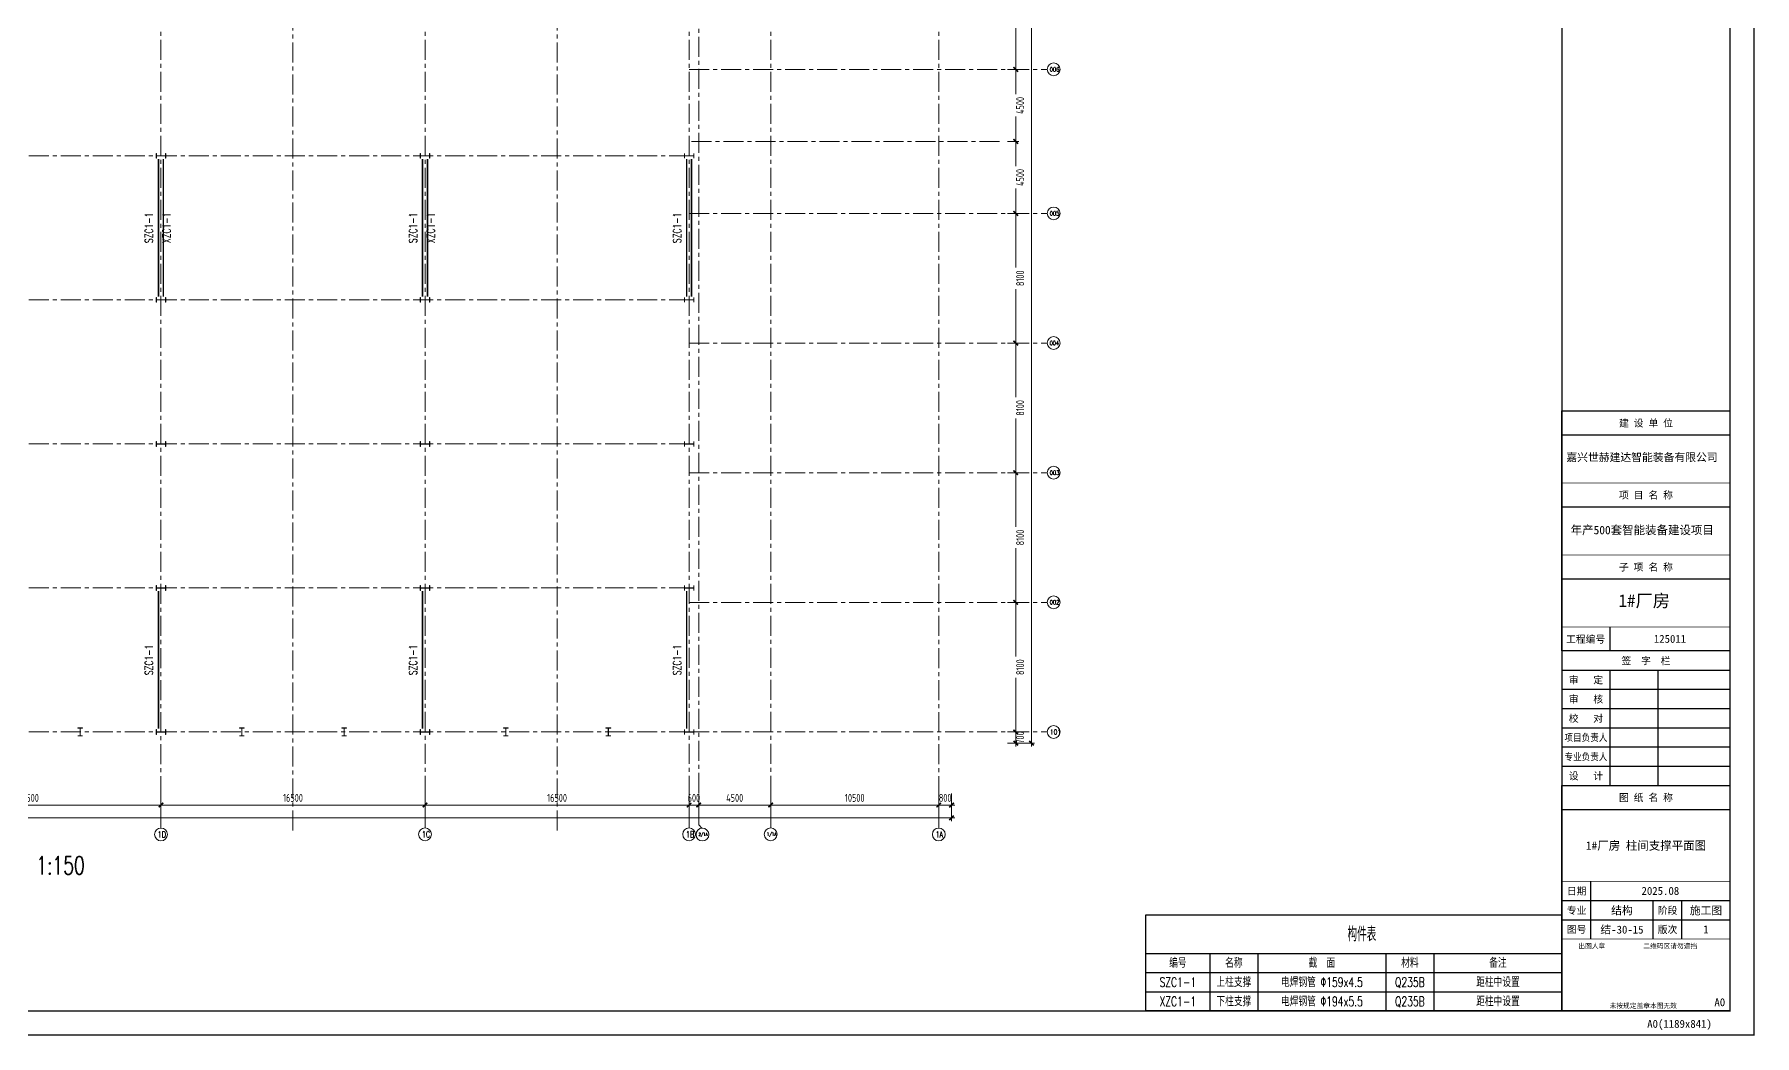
# Model space of a CAD drawing. Extents: x -1201378 to 2367219, y -619313 to 244905.
# Drawn here: x 1959733 to 2067219, y 118680 to 181240 of the extents above; entities that cross this region are included whole.
import ezdxf
from ezdxf.enums import TextEntityAlignment as Align

# ---------------------------------------------------------------- set-up
doc = ezdxf.new("R2010")
doc.units = 0
doc.header["$LTSCALE"] = 1000
doc.linetypes.add('CENTER', pattern=[2, 1.25, -0.25, 0.25, -0.25])
doc.layers.get('0').update_dxf_attribs({"linetype": 'CONTINUOUS'})
doc.layers.get('Defpoints').update_dxf_attribs({"linetype": 'CONTINUOUS'})
for name, color, linetype in [('0-cxFrame', 155, 'CONTINUOUS'), ('S-TEXT', 21, 'CONTINUOUS'), ('TAB', 7, 'CONTINUOUS'), ('TEXT', 7, 'CONTINUOUS'), ('建-文字', 7, 'CONTINUOUS')]:
    doc.layers.add(name, color=color, linetype=linetype)
for name, color, linetype, lineweight in [('0-cxText', 131, 'CONTINUOUS', 25), ('S-axis', 111, 'CONTINUOUS', 0), ('S-col', 2, 'CONTINUOUS', 0), ('S-dote', 5, 'CENTER', 0), ('THIN', 7, 'CONTINUOUS', 0), ('柱间支撑', 6, 'CENTER', 0)]:
    doc.layers.add(name, color=color, linetype=linetype, lineweight=lineweight)
doc.styles.add('_TCH_AXIS', font='COMPLEX', dxfattribs={"bigfont": 'GBCBIG'})
doc.styles.add('cx_biaoti', font='')
doc.styles.add('cx_tuming', font='simhei.ttf')
doc.styles.add('cx_tuqian1', font='')
doc.styles.add('SS1', font='tj-romans1.shx', dxfattribs={"width": 0.7, "bigfont": 'tj-hztxt1.shx'})
doc.styles.add('TSSD_Dimension', font='tssdeng.shx', dxfattribs={"width": 0.7, "bigfont": 'hztxt.shx'})
doc.styles.add('TSSD_Norm', font='tj-romans1.shx', dxfattribs={"bigfont": 'tj-hztxt.shx'})
doc.styles.add('TSSD_Rein', font='tj-romans1.shx', dxfattribs={"width": 0.7, "bigfont": 'tj-hztxt.shx'})
doc.styles.add('黑体', font='simhei.ttf', dxfattribs={"width": 0.8})
doc.styles.get('cx_biaoti').set_extended_font_data('SimSun')
doc.styles.get('cx_tuqian1').set_extended_font_data('SimSun')
doc.dimstyles.new('TSSD_200_200', dxfattribs={"dimtxt": 500, "dimasz": 200, "dimexe": 200, "dimexo": 500, "dimgap": 200, "dimtad": 1, "dimdec": 0, "dimzin": 0, "dimdsep": 46, "dimtxsty": 'TSSD_Dimension', "dimblk": 'ARCHTICK', "dimcen": 0, "dimdle": 200, "dimclrt": 7, "dimadec": 0, "dimazin": 0, "dimtfac": 1, "dimtdec": 0, "dimtix": 1, "dimtmove": 2, "dimatfit": 3, "dimfxl": 1, "dimtolj": 1, "dimtzin": 0, "dimarcsym": 0})

# ---------------------------------------------------------------- blocks, each defined once
blk = doc.blocks.new('zjcx_lan_qianzi(Dragon)')
for p, q in [((-7000, 4800), (0, 4800)), ((-5000, 4800), (-5000, 0)), ((-3000, 4800), (-3000, 0)), ((-7000, 4000), (0, 4000)), ((-7000, 3200), (0, 3200)), ((-7000, 2400), (0, 2400)), ((-7000, 1600), (0, 1600)), ((-7000, 800), (0, 800))]:
    blk.add_line(p, q)
at = {"const_width": 30}
blk.add_lwpolyline([(-7000, 5600), (0, 5600)], dxfattribs=at)
blk.add_lwpolyline([(-7000, 5600), (0, 5600), (0, 0), (-7000, 0)], close=True, dxfattribs=at)
at = {"style": 'cx_biaoti'}
for s, p in [('签  字  栏', (-3500, 5200)), ('审   定', (-6000, 4400)), ('审   核', (-6000, 3600)), ('校   对', (-6000, 2800)), ('设   计', (-6000, 400))]:
    blk.add_text(s, height=300, dxfattribs=at).set_placement(p, align=Align.MIDDLE)
at = {"style": 'cx_biaoti', "width": 0.85}
for s, p in [('项目负责人', (-6000, 2000)), ('专业负责人', (-6000, 1200))]:
    blk.add_text(s, height=300, dxfattribs=at).set_placement(p, align=Align.MIDDLE)
blk = doc.blocks.new('T-签字(Dragon)')
at = {"layer": '0-cxFrame'}
blk.add_blockref('zjcx_lan_qianzi(Dragon)', (0, 0), dxfattribs=at)
blk = doc.blocks.new('zjcx_lan_tuming(Dragon)')
for p, q in [((-7000, 8400), (0, 8400)), ((-5800, 3000), (-5800, 5400)), ((-7000, 4600), (0, 4600)), ((-3200, 3000), (-3200, 4600)), ((-2000, 3000), (-2000, 4600)), ((-7000, 3800), (0, 3800))]:
    blk.add_line(p, q)
at = {"const_width": 30}
for points in [[(-7000, 9400), (0, 9400)], [(-7000, 5400), (0, 5400)], [(-7000, 3000), (0, 3000)], [(-7000, 0), (0, 0)]]:
    blk.add_lwpolyline(points, dxfattribs=at)
blk.add_lwpolyline([(-7000, 9400), (0, 9400), (0, 0), (-7000, 0)], close=True)
at = {"style": 'cx_biaoti'}
for s, p in [('图 纸 名 称', (-3500, 8900)), ('日期', (-6388, 5000)), ('专业', (-6388, 4200)), ('阶段', (-2600, 4200)), ('版次', (-2600, 3400)), ('图号', (-6388, 3400))]:
    blk.add_text(s, height=300, dxfattribs=at).set_placement(p, align=Align.MIDDLE)
for s, p in [('出图人章', (-6316, 2607)), ('二维码区请勿遮挡', (-3609, 2607)), ('未按规定盖章本图无效', (-5013, 120))]:
    blk.add_text(s, height=200, dxfattribs=at).set_placement(p)
blk = doc.blocks.new('T-图签(Dragon)')
blk.add_blockref('zjcx_lan_tuming(Dragon)', (0, 0))
at = {"color": 3, "style": 'cx_biaoti'}
for s, p in [('2025.08', (-2900, 5000)), ('施工图', (-1000, 4200))]:
    blk.add_text(s, height=330, dxfattribs=at).set_placement(p, align=Align.MIDDLE)
blk = doc.blocks.new('zjcx_lan_xiangmu(Dragon)')
for p, q in [((-7000, 9000), (0, 9000)), ((-7000, 6000), (0, 6000)), ((-7000, 3000), (0, 3000)), ((-5000, 1000), (-5000, 0))]:
    blk.add_line(p, q)
at = {"const_width": 30}
for points in [[(-7000, 10000), (0, 10000)], [(-7000, 7000), (0, 7000)], [(-7000, 7000), (0, 7000)], [(-7000, 4000), (0, 4000)], [(-7000, 4000), (0, 4000)], [(-7000, 1000), (0, 1000)], [(-7000, 0), (0, 0)]]:
    blk.add_lwpolyline(points, dxfattribs=at)
blk.add_lwpolyline([(-7000, 10000), (0, 10000), (0, 0), (-7000, 0)], close=True)
at = {"style": 'cx_biaoti'}
for s, p in [('建 设 单 位', (-3500, 9500)), ('项 目 名 称', (-3500, 6500)), ('子 项 名 称', (-3500, 3500)), ('工程编号', (-6013, 500))]:
    blk.add_text(s, height=300, dxfattribs=at).set_placement(p, align=Align.MIDDLE)
blk = doc.blocks.new('T-项目(Dragon)')
blk.add_blockref('zjcx_lan_xiangmu(Dragon)', (0, 0))
at = {"color": 3, "style": 'cx_tuming'}
for s, height, p in [('嘉兴世赫建达智能装备有限公司', 330, (-6816, 7901)), ('年产500套智能装备建设项目 ', 350, (-6638, 4859))]:
    blk.add_text(s, height=height, dxfattribs=at).set_placement(p)
blk = doc.blocks.new('zjcx_T0(Dragon)')
at = {"layer": '0-cxFrame', "const_width": 50}
blk.add_lwpolyline([(0, 82100), (-7000, 82100), (-7000, 0), (0, 0)], close=True, dxfattribs=at)
at = {"layer": '0-cxFrame'}
for name, p in [('T-项目(Dragon)', (0, 15000)), ('T-签字(Dragon)', (0, 9400)), ('T-图签(Dragon)', (0, 0))]:
    blk.add_blockref(name, p, dxfattribs=at)
blk = doc.blocks.new('TK22.A0 L(Dragon)')
at = {"layer": '0-cxFrame', "color": 7, "const_width": 0.5}
blk.add_lwpolyline([(0, 0), (-1486, 0), (-1486, 841), (0, 841)], close=True, dxfattribs=at)
at = {"layer": '0-cxFrame', "const_width": 0.5}
for points in [[(-80, 10), (-1466, 10), (-1466, 831), (-80, 831)], [(-10, 10), (-80, 10), (-80, 831), (-10, 831)]]:
    blk.add_lwpolyline(points, close=True, dxfattribs=at)
at = {"layer": '0-cxFrame', "xscale": 0.009999999999999998, "yscale": 0.009999999999999998, "zscale": 0.009999999999999998}
blk.add_blockref('zjcx_T0(Dragon)', (-10, 10), dxfattribs=at)
at = {"style": '黑体', "flags": 4}
blk.add_attdef('图幅', text='', height=3.3, dxfattribs=at).set_placement((-40, 3), align=Align.RIGHT)
at = {"layer": '0-cxFrame', "style": '黑体'}
blk.add_text('(1189x841)', height=3.3, dxfattribs=at).set_placement((-40, 3))
at = {"layer": '0-cxText', "flags": 4}
for tag, height, style, p in [('建设单位', 3.5, 'cx_tuming', (-45, 240)), ('项目名称', 3.5, 'cx_tuming', (-45, 210)), ('子项名称', 3.5, 'cx_tuming', (-45, 180)), ('工程编号', 3.3, 'cx_tuqian1', (-35, 165)), ('图名1', 3.5, 'cx_tuming', (-45, 87)), ('图名2', 3.5, 'cx_tuming', (-45, 79)), ('图名3', 3.5, 'cx_tuming', (-45, 71)), ('出图日期', 3.3, 'cx_tuqian1', (-39, 60)), ('专业', 3.3, 'cx_tuqian1', (-55, 52)), ('图号', 3.3, 'cx_tuqian1', (-55, 44)), ('版次', 3.3, 'cx_tuqian1', (-20, 44))]:
    blk.add_attdef(tag, text='', height=height, dxfattribs=dict(at, style=style)).set_placement(p, align=Align.MIDDLE)
at = {"layer": 'Defpoints', "color": 6, "flags": 4}
for tag, height, style, p in [('tufu', 3.3, '黑体', (-12, 12)), ('dwfname', 4, 'cx_tuqian1', (-80, 3))]:
    blk.add_attdef(tag, text='', height=height, dxfattribs=dict(at, style=style)).set_placement(p, align=Align.RIGHT)
blk = doc.blocks.new('_FZH')
at = {"layer": 'S-col'}
blk.add_lwpolyline([(-0.37, -0.19), (-0.37, 0.19), (-0.36, 0.19), (-0.36, 0), (0.36, 0), (0.36, 0.19), (0.38, 0.19), (0.38, -0.19), (0.36, -0.19), (0.36, -0.01), (-0.36, -0.01), (-0.36, -0.19)], close=True, dxfattribs=at)
blk = doc.blocks.new('w4234324')
at = {"layer": 'S-col', "xscale": 800.0000000000005, "yscale": 800.0000000000005, "zscale": 800.0000000000005}
for p in [(-177454, 777820), (-160954, 777820), (-144454, 777820), (-177454, 768820), (-160954, 768820), (-144454, 768820), (-177454, 759820), (-160954, 759820), (-144454, 759820), (-177454, 750820), (-160954, 750820), (-144454, 750820), (-177454, 741820), (-160954, 741820), (-144454, 741820)]:
    blk.add_blockref('_FZH', p, dxfattribs=at)
blk = doc.blocks.new('_ArchTick')
at = {"color": 0, "linetype": 'ByBlock', "const_width": 0.5}
blk.add_lwpolyline([(-0.71, -0.71), (0.71, 0.71)], dxfattribs=at)
blk = doc.blocks.new('*D3011')
at = {"layer": 'Defpoints', "color": 0, "transparency": 16777216}
for p in [(-79964, 74527), (-79964, 66427), (-78948, 66427)]:
    blk.add_point(p, dxfattribs=at)
at = {"layer": 'S-axis', "color": 0, "lineweight": -2, "transparency": 16777216}
for p, q in [((-79464, 74527), (-78748, 74527)), ((-78948, 74727), (-78948, 71148)), ((-78948, 66227), (-78948, 69806)), ((-79464, 66427), (-78748, 66427))]:
    blk.add_line(p, q, dxfattribs=at)
at = {"layer": 'S-axis', "color": 0, "lineweight": -2, "transparency": 16777216, "xscale": 200, "yscale": 200, "zscale": 200}
for p, rotation in [((-78948, 74527), 90), ((-78948, 66427), 270)]:
    blk.add_blockref('_ArchTick', p, dxfattribs=dict(at, rotation=rotation))
at = {"layer": 'S-axis', "color": 7, "transparency": 16777216, "insert": (-78673, 70477), "char_height": 500, "attachment_point": 5, "rotation": 90, "style": 'TSSD_Dimension'}
blk.add_mtext('\\A1;8100', dxfattribs=at)
blk = doc.blocks.new('*D3012')
at = {"layer": 'Defpoints', "color": 0, "transparency": 16777216}
for p in [(-79964, 66427), (-79964, 61927), (-78948, 61927)]:
    blk.add_point(p, dxfattribs=at)
at = {"layer": 'S-axis', "color": 0, "lineweight": -2, "transparency": 16777216}
for p, q in [((-79464, 66427), (-78748, 66427)), ((-78948, 66627), (-78948, 64875)), ((-78948, 61727), (-78948, 63479)), ((-79464, 61927), (-78748, 61927))]:
    blk.add_line(p, q, dxfattribs=at)
at = {"layer": 'S-axis', "color": 0, "lineweight": -2, "transparency": 16777216, "xscale": 200, "yscale": 200, "zscale": 200}
for p, rotation in [((-78948, 66427), 90), ((-78948, 61927), 270)]:
    blk.add_blockref('_ArchTick', p, dxfattribs=dict(at, rotation=rotation))
at = {"layer": 'S-axis', "color": 7, "transparency": 16777216, "insert": (-78673, 64177), "char_height": 500, "attachment_point": 5, "rotation": 90, "style": 'TSSD_Dimension'}
blk.add_mtext('\\A1;4500', dxfattribs=at)
blk = doc.blocks.new('*D3013')
at = {"layer": 'Defpoints', "color": 0, "transparency": 16777216}
for p in [(-79964, 61927), (-79964, 57427), (-78948, 57427)]:
    blk.add_point(p, dxfattribs=at)
at = {"layer": 'S-axis', "color": 0, "lineweight": -2, "transparency": 16777216}
for p, q in [((-79464, 61927), (-78748, 61927)), ((-78948, 62127), (-78948, 60375)), ((-78948, 57227), (-78948, 58979)), ((-79464, 57427), (-78748, 57427))]:
    blk.add_line(p, q, dxfattribs=at)
at = {"layer": 'S-axis', "color": 0, "lineweight": -2, "transparency": 16777216, "xscale": 200, "yscale": 200, "zscale": 200}
for p, rotation in [((-78948, 61927), 90), ((-78948, 57427), 270)]:
    blk.add_blockref('_ArchTick', p, dxfattribs=dict(at, rotation=rotation))
at = {"layer": 'S-axis', "color": 7, "transparency": 16777216, "insert": (-78673, 59677), "char_height": 500, "attachment_point": 5, "rotation": 90, "style": 'TSSD_Dimension'}
blk.add_mtext('\\A1;4500', dxfattribs=at)
blk = doc.blocks.new('*D3014')
at = {"layer": 'Defpoints', "color": 0, "transparency": 16777216}
for p in [(-79964, 57427), (-79964, 49327), (-78948, 49327)]:
    blk.add_point(p, dxfattribs=at)
at = {"layer": 'S-axis', "color": 0, "lineweight": -2, "transparency": 16777216}
for p, q in [((-79464, 57427), (-78748, 57427)), ((-78948, 57627), (-78948, 54048)), ((-78948, 49127), (-78948, 52706)), ((-79464, 49327), (-78748, 49327))]:
    blk.add_line(p, q, dxfattribs=at)
at = {"layer": 'S-axis', "color": 0, "lineweight": -2, "transparency": 16777216, "xscale": 200, "yscale": 200, "zscale": 200}
for p, rotation in [((-78948, 57427), 90), ((-78948, 49327), 270)]:
    blk.add_blockref('_ArchTick', p, dxfattribs=dict(at, rotation=rotation))
at = {"layer": 'S-axis', "color": 7, "transparency": 16777216, "insert": (-78673, 53377), "char_height": 500, "attachment_point": 5, "rotation": 90, "style": 'TSSD_Dimension'}
blk.add_mtext('\\A1;8100', dxfattribs=at)
blk = doc.blocks.new('*D3015')
at = {"layer": 'Defpoints', "color": 0, "transparency": 16777216}
for p in [(-79964, 49327), (-79964, 41227), (-78948, 41227)]:
    blk.add_point(p, dxfattribs=at)
at = {"layer": 'S-axis', "color": 0, "lineweight": -2, "transparency": 16777216}
for p, q in [((-78948, 49527), (-78948, 45948)), ((-79464, 49327), (-78748, 49327)), ((-78948, 41027), (-78948, 44606)), ((-79464, 41227), (-78748, 41227))]:
    blk.add_line(p, q, dxfattribs=at)
at = {"layer": 'S-axis', "color": 0, "lineweight": -2, "transparency": 16777216, "xscale": 200, "yscale": 200, "zscale": 200}
for p, rotation in [((-78948, 49327), 90), ((-78948, 41227), 270)]:
    blk.add_blockref('_ArchTick', p, dxfattribs=dict(at, rotation=rotation))
at = {"layer": 'S-axis', "color": 7, "transparency": 16777216, "insert": (-78673, 45277), "char_height": 500, "attachment_point": 5, "rotation": 90, "style": 'TSSD_Dimension'}
blk.add_mtext('\\A1;8100', dxfattribs=at)
blk = doc.blocks.new('*D3016')
at = {"layer": 'Defpoints', "color": 0, "transparency": 16777216}
for p in [(-79964, 41227), (-79964, 33127), (-78948, 33127)]:
    blk.add_point(p, dxfattribs=at)
at = {"layer": 'S-axis', "color": 0, "lineweight": -2, "transparency": 16777216}
for p, q in [((-79464, 41227), (-78748, 41227)), ((-78948, 41427), (-78948, 37848)), ((-78948, 32927), (-78948, 36506)), ((-79464, 33127), (-78748, 33127))]:
    blk.add_line(p, q, dxfattribs=at)
at = {"layer": 'S-axis', "color": 0, "lineweight": -2, "transparency": 16777216, "xscale": 200, "yscale": 200, "zscale": 200}
for p, rotation in [((-78948, 41227), 90), ((-78948, 33127), 270)]:
    blk.add_blockref('_ArchTick', p, dxfattribs=dict(at, rotation=rotation))
at = {"layer": 'S-axis', "color": 7, "transparency": 16777216, "insert": (-78673, 37177), "char_height": 500, "attachment_point": 5, "rotation": 90, "style": 'TSSD_Dimension'}
blk.add_mtext('\\A1;8100', dxfattribs=at)
blk = doc.blocks.new('*D3017')
at = {"layer": 'Defpoints', "color": 0, "transparency": 16777216}
for p in [(-79964, 33127), (-79964, 25027), (-78948, 25027)]:
    blk.add_point(p, dxfattribs=at)
at = {"layer": 'S-axis', "color": 0, "lineweight": -2, "transparency": 16777216}
for p, q in [((-78948, 33327), (-78948, 29748)), ((-79464, 33127), (-78748, 33127)), ((-78948, 24827), (-78948, 28406)), ((-79464, 25027), (-78748, 25027))]:
    blk.add_line(p, q, dxfattribs=at)
at = {"layer": 'S-axis', "color": 0, "lineweight": -2, "transparency": 16777216, "xscale": 200, "yscale": 200, "zscale": 200}
for p, rotation in [((-78948, 33127), 90), ((-78948, 25027), 270)]:
    blk.add_blockref('_ArchTick', p, dxfattribs=dict(at, rotation=rotation))
at = {"layer": 'S-axis', "color": 7, "transparency": 16777216, "insert": (-78673, 29077), "char_height": 500, "attachment_point": 5, "rotation": 90, "style": 'TSSD_Dimension'}
blk.add_mtext('\\A1;8100', dxfattribs=at)
blk = doc.blocks.new('*D3018')
at = {"layer": 'Defpoints', "color": 0, "transparency": 16777216}
for p in [(-79964, 25027), (-79964, 24327), (-78948, 24327)]:
    blk.add_point(p, dxfattribs=at)
at = {"layer": 'S-axis', "color": 0, "lineweight": -2, "transparency": 16777216}
for p, q in [((-79464, 25027), (-78748, 25027)), ((-78948, 25227), (-78948, 24127)), ((-79464, 24327), (-78748, 24327))]:
    blk.add_line(p, q, dxfattribs=at)
at = {"layer": 'S-axis', "color": 0, "lineweight": -2, "transparency": 16777216, "xscale": 200, "yscale": 200, "zscale": 200}
for p, rotation in [((-78948, 25027), 90), ((-78948, 24327), 270)]:
    blk.add_blockref('_ArchTick', p, dxfattribs=dict(at, rotation=rotation))
at = {"layer": 'S-axis', "color": 7, "transparency": 16777216, "insert": (-78673, 24677), "char_height": 500, "attachment_point": 5, "rotation": 90, "style": 'TSSD_Dimension'}
blk.add_mtext('\\A1;700', dxfattribs=at)
blk = doc.blocks.new('*D3021')
at = {"layer": 'Defpoints', "color": 0, "transparency": 16777216}
for p in [(-79864, 115727), (-77969, 115727), (-79864, 24327)]:
    blk.add_point(p, dxfattribs=at)
at = {"layer": 'S-axis', "color": 0, "lineweight": -2, "transparency": 16777216}
for p, q in [((-79364, 115727), (-77769, 115727)), ((-77969, 115927), (-77969, 70833)), ((-77969, 24127), (-77969, 69221)), ((-79364, 24327), (-77769, 24327))]:
    blk.add_line(p, q, dxfattribs=at)
at = {"layer": 'S-axis', "color": 0, "lineweight": -2, "transparency": 16777216, "xscale": 200, "yscale": 200, "zscale": 200}
for p, rotation in [((-77969, 115727), 90), ((-77969, 24327), 270)]:
    blk.add_blockref('_ArchTick', p, dxfattribs=dict(at, rotation=rotation))
at = {"layer": 'S-axis', "color": 7, "transparency": 16777216, "insert": (-77694, 70027), "char_height": 500, "attachment_point": 5, "rotation": 90, "style": 'TSSD_Dimension'}
blk.add_mtext('\\A1;91400', dxfattribs=at)
blk = doc.blocks.new('*D3027')
at = {"layer": 'Defpoints', "color": 0, "transparency": 16777216}
for p in [(-148858, 21687), (-132358, 21687), (-132358, 20460)]:
    blk.add_point(p, dxfattribs=at)
at = {"layer": 'S-axis', "color": 0, "lineweight": -2, "transparency": 16777216}
for p, q in [((-149058, 20460), (-132158, 20460)), ((-148858, 21187), (-148858, 20260)), ((-132358, 21187), (-132358, 20260))]:
    blk.add_line(p, q, dxfattribs=at)
at = {"layer": 'S-axis', "color": 0, "lineweight": -2, "transparency": 16777216, "xscale": 200, "yscale": 200, "zscale": 200, "rotation": 180}
blk.add_blockref('_ArchTick', (-148858, 20460), dxfattribs=at)
at = {"layer": 'S-axis', "color": 0, "lineweight": -2, "transparency": 16777216, "xscale": 200, "yscale": 200, "zscale": 200}
blk.add_blockref('_ArchTick', (-132358, 20460), dxfattribs=at)
at = {"layer": 'S-axis', "color": 7, "transparency": 16777216, "insert": (-140608, 20910), "char_height": 500, "attachment_point": 5, "style": 'TSSD_Dimension'}
blk.add_mtext('\\A1;16500', dxfattribs=at)
blk = doc.blocks.new('*D3028')
at = {"layer": 'Defpoints', "color": 0, "transparency": 16777216}
for p in [(-132358, 21687), (-115858, 21687), (-115858, 20460)]:
    blk.add_point(p, dxfattribs=at)
at = {"layer": 'S-axis', "color": 0, "lineweight": -2, "transparency": 16777216}
for p, q in [((-132558, 20460), (-115658, 20460)), ((-132358, 21187), (-132358, 20260)), ((-115858, 21187), (-115858, 20260))]:
    blk.add_line(p, q, dxfattribs=at)
at = {"layer": 'S-axis', "color": 0, "lineweight": -2, "transparency": 16777216, "xscale": 200, "yscale": 200, "zscale": 200, "rotation": 180}
blk.add_blockref('_ArchTick', (-132358, 20460), dxfattribs=at)
at = {"layer": 'S-axis', "color": 0, "lineweight": -2, "transparency": 16777216, "xscale": 200, "yscale": 200, "zscale": 200}
blk.add_blockref('_ArchTick', (-115858, 20460), dxfattribs=at)
at = {"layer": 'S-axis', "color": 7, "transparency": 16777216, "insert": (-124108, 20910), "char_height": 500, "attachment_point": 5, "style": 'TSSD_Dimension'}
blk.add_mtext('\\A1;16500', dxfattribs=at)
blk = doc.blocks.new('*D3029')
at = {"layer": 'Defpoints', "color": 0, "transparency": 16777216}
for p in [(-115858, 21687), (-99358, 21687), (-99358, 20460)]:
    blk.add_point(p, dxfattribs=at)
at = {"layer": 'S-axis', "color": 0, "lineweight": -2, "transparency": 16777216}
for p, q in [((-116058, 20460), (-99158, 20460)), ((-115858, 21187), (-115858, 20260)), ((-99358, 21187), (-99358, 20260))]:
    blk.add_line(p, q, dxfattribs=at)
at = {"layer": 'S-axis', "color": 0, "lineweight": -2, "transparency": 16777216, "xscale": 200, "yscale": 200, "zscale": 200, "rotation": 180}
blk.add_blockref('_ArchTick', (-115858, 20460), dxfattribs=at)
at = {"layer": 'S-axis', "color": 0, "lineweight": -2, "transparency": 16777216, "xscale": 200, "yscale": 200, "zscale": 200}
blk.add_blockref('_ArchTick', (-99358, 20460), dxfattribs=at)
at = {"layer": 'S-axis', "color": 7, "transparency": 16777216, "insert": (-107608, 20910), "char_height": 500, "attachment_point": 5, "style": 'TSSD_Dimension'}
blk.add_mtext('\\A1;16500', dxfattribs=at)
blk = doc.blocks.new('*D3030')
at = {"layer": 'Defpoints', "color": 0, "transparency": 16777216}
for p in [(-99358, 21687), (-98758, 21687), (-98758, 20460)]:
    blk.add_point(p, dxfattribs=at)
at = {"layer": 'S-axis', "color": 0, "lineweight": -2, "transparency": 16777216}
for p, q in [((-99358, 20460), (-99558, 20460)), ((-99358, 21187), (-99358, 20260)), ((-99358, 20460), (-98758, 20460)), ((-98758, 21187), (-98758, 20260)), ((-98758, 20460), (-98558, 20460))]:
    blk.add_line(p, q, dxfattribs=at)
at = {"layer": 'S-axis', "color": 0, "lineweight": -2, "transparency": 16777216, "xscale": 200, "yscale": 200, "zscale": 200}
blk.add_blockref('_ArchTick', (-99358, 20460), dxfattribs=at)
at = {"layer": 'S-axis', "color": 0, "lineweight": -2, "transparency": 16777216, "xscale": 200, "yscale": 200, "zscale": 200, "rotation": 180}
blk.add_blockref('_ArchTick', (-98758, 20460), dxfattribs=at)
at = {"layer": 'S-axis', "color": 7, "transparency": 16777216, "insert": (-99058, 20910), "char_height": 500, "attachment_point": 5, "style": 'TSSD_Dimension'}
blk.add_mtext('\\A1;600', dxfattribs=at)
blk = doc.blocks.new('*D3031')
at = {"layer": 'Defpoints', "color": 0, "transparency": 16777216}
for p in [(-98758, 21687), (-94258, 21687), (-94258, 20460)]:
    blk.add_point(p, dxfattribs=at)
at = {"layer": 'S-axis', "color": 0, "lineweight": -2, "transparency": 16777216}
for p, q in [((-98958, 20460), (-94058, 20460)), ((-98758, 21187), (-98758, 20260)), ((-94258, 21187), (-94258, 20260))]:
    blk.add_line(p, q, dxfattribs=at)
at = {"layer": 'S-axis', "color": 0, "lineweight": -2, "transparency": 16777216, "xscale": 200, "yscale": 200, "zscale": 200, "rotation": 180}
blk.add_blockref('_ArchTick', (-98758, 20460), dxfattribs=at)
at = {"layer": 'S-axis', "color": 0, "lineweight": -2, "transparency": 16777216, "xscale": 200, "yscale": 200, "zscale": 200}
blk.add_blockref('_ArchTick', (-94258, 20460), dxfattribs=at)
at = {"layer": 'S-axis', "color": 7, "transparency": 16777216, "insert": (-96508, 20910), "char_height": 500, "attachment_point": 5, "style": 'TSSD_Dimension'}
blk.add_mtext('\\A1;4500', dxfattribs=at)
blk = doc.blocks.new('*D3032')
at = {"layer": 'Defpoints', "color": 0, "transparency": 16777216}
for p in [(-94258, 21687), (-83758, 21687), (-83758, 20460)]:
    blk.add_point(p, dxfattribs=at)
at = {"layer": 'S-axis', "color": 0, "lineweight": -2, "transparency": 16777216}
for p, q in [((-94458, 20460), (-83558, 20460)), ((-94258, 21187), (-94258, 20260)), ((-83758, 21187), (-83758, 20260))]:
    blk.add_line(p, q, dxfattribs=at)
at = {"layer": 'S-axis', "color": 0, "lineweight": -2, "transparency": 16777216, "xscale": 200, "yscale": 200, "zscale": 200, "rotation": 180}
blk.add_blockref('_ArchTick', (-94258, 20460), dxfattribs=at)
at = {"layer": 'S-axis', "color": 0, "lineweight": -2, "transparency": 16777216, "xscale": 200, "yscale": 200, "zscale": 200}
blk.add_blockref('_ArchTick', (-83758, 20460), dxfattribs=at)
at = {"layer": 'S-axis', "color": 7, "transparency": 16777216, "insert": (-89008, 20910), "char_height": 500, "attachment_point": 5, "style": 'TSSD_Dimension'}
blk.add_mtext('\\A1;10500', dxfattribs=at)
blk = doc.blocks.new('*D3033')
at = {"layer": 'Defpoints', "color": 0, "transparency": 16777216}
for p in [(-83758, 21687), (-82958, 21687), (-82958, 20460)]:
    blk.add_point(p, dxfattribs=at)
at = {"layer": 'S-axis', "color": 0, "lineweight": -2, "transparency": 16777216}
for p, q in [((-83758, 20460), (-83958, 20460)), ((-83758, 21187), (-83758, 20260)), ((-83758, 20460), (-82958, 20460)), ((-82958, 21187), (-82958, 20260)), ((-82958, 20460), (-82758, 20460))]:
    blk.add_line(p, q, dxfattribs=at)
at = {"layer": 'S-axis', "color": 0, "lineweight": -2, "transparency": 16777216, "xscale": 200, "yscale": 200, "zscale": 200}
blk.add_blockref('_ArchTick', (-83758, 20460), dxfattribs=at)
at = {"layer": 'S-axis', "color": 0, "lineweight": -2, "transparency": 16777216, "xscale": 200, "yscale": 200, "zscale": 200, "rotation": 180}
blk.add_blockref('_ArchTick', (-82958, 20460), dxfattribs=at)
at = {"layer": 'S-axis', "color": 7, "transparency": 16777216, "insert": (-83358, 20910), "char_height": 500, "attachment_point": 5, "style": 'TSSD_Dimension'}
blk.add_mtext('\\A1;800', dxfattribs=at)
blk = doc.blocks.new('*D3034')
at = {"layer": 'Defpoints', "color": 0, "transparency": 16777216}
for p in [(-209458, 21587), (-82958, 21587), (-82958, 19660)]:
    blk.add_point(p, dxfattribs=at)
at = {"layer": 'S-axis', "color": 0, "lineweight": -2, "transparency": 16777216}
for p, q in [((-209458, 21087), (-209458, 19460)), ((-82958, 21087), (-82958, 19460)), ((-209658, 19660), (-82758, 19660))]:
    blk.add_line(p, q, dxfattribs=at)
at = {"layer": 'S-axis', "color": 0, "lineweight": -2, "transparency": 16777216, "xscale": 200, "yscale": 200, "zscale": 200, "rotation": 180}
blk.add_blockref('_ArchTick', (-209458, 19660), dxfattribs=at)
at = {"layer": 'S-axis', "color": 0, "lineweight": -2, "transparency": 16777216, "xscale": 200, "yscale": 200, "zscale": 200}
blk.add_blockref('_ArchTick', (-82958, 19660), dxfattribs=at)
at = {"layer": 'S-axis', "color": 7, "transparency": 16777216, "insert": (-146208, 20110), "char_height": 500, "attachment_point": 5, "style": 'TSSD_Dimension'}
blk.add_mtext('\\A1;126500', dxfattribs=at)
blk = doc.blocks.new('1#轴网')
at = {"layer": 'S-axis'}
blk.add_line((-98553.6, 19015.8), (-98758.5, 19217), dxfattribs=at)
for centre in [(-76579.2, 66428.1), (-76579.2, 57428.1), (-76579.2, 49328.1), (-76579.2, 41228.1), (-76579.2, 33128.1), (-76579.2, 25028.1), (-132358.5, 18624), (-115858.5, 18633.1), (-99358.5, 18633.1), (-98523.4, 18617), (-94258.5, 18633.1), (-83755.2, 18624)]:
    blk.add_circle(centre, 400, dxfattribs=at)
at = {"layer": 'S-dote'}
for p, q in [((-132358.5, 19024), (-132358.5, 124689.3)), ((-124108.5, 18867), (-124108.5, 124689.3)), ((-115858.5, 19033.1), (-115858.5, 124689.3)), ((-107608.5, 18867), (-107608.5, 124689.3)), ((-94258.5, 19033.1), (-94258.5, 124689.3)), ((-83758.5, 19024), (-83758.5, 124689.3)), ((-99358.5, 19033.1), (-99358.5, 124633.4)), ((-98758.5, 19217), (-98758.5, 124427)), ((-99358.5, 66427), (-76979.2, 66427)), ((-79964.3, 61927), (-99358.5, 61927)), ((-99358.5, 61027), (-216950.7, 61027)), ((-99358.5, 57427), (-76979.2, 57427)), ((-99358.5, 52027), (-216950.7, 52027)), ((-99358.5, 49327), (-76979.2, 49327)), ((-99358.5, 43027), (-216950.7, 43027)), ((-99358.5, 41227), (-76979.2, 41227)), ((-99358.5, 34027), (-216950.7, 34027)), ((-99358.5, 33127), (-76979.2, 33127)), ((-99358.5, 25027), (-216950.7, 25027)), ((-99358.5, 25027), (-76979.2, 25027))]:
    blk.add_line(p, q, dxfattribs=at)
at = {"layer": 'S-axis', "style": '_TCH_AXIS', "width": 0.705882}
for s, height, p in [('006', 270.22, (-76824.4, 66293)), ('005', 270.22, (-76824.4, 57293)), ('004', 262.73, (-76826.5, 49196.8)), ('003', 270.22, (-76824.4, 41093)), ('002', 270.22, (-76824.4, 32993)), ('101', 313.67, (-76811.1, 24871.3)), ('1D', 381.3, (-132563.5, 18433.4)), ('1C', 394.32, (-116057.3, 18436)), ('1B', 381.3, (-99563.5, 18442.5)), ('2/1A', 190.1, (-98763, 18535.5)), ('1/1A', 199.77, (-94493.5, 18547.5)), ('1A', 374.97, (-83963.1, 18436.5))]:
    blk.add_text(s, height=height, dxfattribs=at).set_placement(p)
at = {"layer": 'S-axis'}
for base, p1, p2, angle, picture, middle in [((-77968.8, 115727), (-79864.3, 24327), (-79864.3, 115727), 90, '*D3021', (-77693.8, 70027)), ((-78948.5, 66427), (-79964.3, 74527), (-79964.3, 66427), 270, '*D3011', (-78673.5, 70477)), ((-78948.5, 61927), (-79964.3, 66427), (-79964.3, 61927), 270, '*D3012', (-78673.5, 64177)), ((-78948.5, 57427), (-79964.3, 61927), (-79964.3, 57427), 270, '*D3013', (-78673.5, 59677)), ((-78948.5, 49327), (-79964.3, 57427), (-79964.3, 49327), 270, '*D3014', (-78673.5, 53377)), ((-78948.5, 41227), (-79964.3, 49327), (-79964.3, 41227), 270, '*D3015', (-78673.5, 45277)), ((-78948.5, 33127), (-79964.3, 41227), (-79964.3, 33127), 270, '*D3016', (-78673.5, 37177)), ((-78948.5, 25027), (-79964.3, 33127), (-79964.3, 25027), 270, '*D3017', (-78673.5, 29077)), ((-78948.5, 24327), (-79964.3, 25027), (-79964.3, 24327), 270, '*D3018', (-78673.5, 24677))]:
    dim = blk.add_linear_dim(base=base, p1=p1, p2=p2, angle=angle, dimstyle='TSSD_200_200', dxfattribs=at)
    dim.commit()
    dim.dimension.update_dxf_attribs({"geometry": picture, "text_midpoint": middle, "dimtype": 161})
for p1, p2, distance, picture, middle in [((-209458.5, 21587), (-82958.5, 21587), -1926.7, '*D3034', (-146208.5, 20110.3)), ((-148858.5, 21687), (-132358.5, 21687), -1226.7, '*D3027', (-140608.5, 20910.3)), ((-132358.5, 21687), (-115858.5, 21687), -1226.7, '*D3028', (-124108.5, 20910.3)), ((-115858.5, 21687), (-99358.5, 21687), -1226.7, '*D3029', (-107608.5, 20910.3)), ((-99358.5, 21687), (-98758.5, 21687), -1226.7, '*D3030', (-99058.5, 20910.3)), ((-98758.5, 21687), (-94258.5, 21687), -1226.7, '*D3031', (-96508.5, 20910.3)), ((-94258.5, 21687), (-83758.5, 21687), -1226.7, '*D3032', (-89008.5, 20910.3)), ((-83758.5, 21687), (-82958.5, 21687), -1226.7, '*D3033', (-83358.5, 20910.3))]:
    dim = blk.add_aligned_dim(p1=p1, p2=p2, distance=distance, dimstyle='TSSD_200_200', dxfattribs=at)
    dim.commit()
    dim.dimension.update_dxf_attribs({"geometry": picture, "text_midpoint": middle})

msp = doc.modelspace()

# ---------------------------------------------------------------- linework, layer by layer
at = {"layer": 'S-col'}
for points in [[(1962441.5, 137401.8), (1962741.5, 137401.8), (1962741.5, 137413.8), (1962595.5, 137413.8), (1962595.5, 137889.8), (1962741.5, 137889.8), (1962741.5, 137901.8), (1962441.5, 137901.8), (1962441.5, 137889.8), (1962587.5, 137889.8), (1962587.5, 137413.8), (1962441.5, 137413.8)], [(1972841.5, 137401.8), (1972541.5, 137401.8), (1972541.5, 137413.8), (1972687.5, 137413.8), (1972687.5, 137889.8), (1972541.5, 137889.8), (1972541.5, 137901.8), (1972841.5, 137901.8), (1972841.5, 137889.8), (1972695.5, 137889.8), (1972695.5, 137413.8), (1972841.5, 137413.8)], [(1978941.5, 137401.8), (1979241.5, 137401.8), (1979241.5, 137413.8), (1979095.5, 137413.8), (1979095.5, 137889.8), (1979241.5, 137889.8), (1979241.5, 137901.8), (1978941.5, 137901.8), (1978941.5, 137889.8), (1979087.5, 137889.8), (1979087.5, 137413.8), (1978941.5, 137413.8)], [(1989341.5, 137401.8), (1989041.5, 137401.8), (1989041.5, 137413.8), (1989187.5, 137413.8), (1989187.5, 137889.8), (1989041.5, 137889.8), (1989041.5, 137901.8), (1989341.5, 137901.8), (1989341.5, 137889.8), (1989195.5, 137889.8), (1989195.5, 137413.8), (1989341.5, 137413.8)], [(1995441.5, 137401.8), (1995741.5, 137401.8), (1995741.5, 137413.8), (1995595.5, 137413.8), (1995595.5, 137889.8), (1995741.5, 137889.8), (1995741.5, 137901.8), (1995441.5, 137901.8), (1995441.5, 137889.8), (1995587.5, 137889.8), (1995587.5, 137413.8), (1995441.5, 137413.8)]]:
    msp.add_lwpolyline(points, close=True, dxfattribs=at)
at = {"layer": 'TAB'}
for p, q in [((2029181.8, 123817.3), (2055181.8, 123817.3)), ((2033181.8, 123817.3), (2033181.8, 120217.3)), ((2036181.8, 123817.3), (2036181.8, 120217.3)), ((2044181.8, 123817.3), (2044181.8, 120217.3)), ((2047181.8, 123817.3), (2047181.8, 120217.3)), ((2029181.8, 122617.3), (2055181.8, 122617.3)), ((2029181.8, 121417.3), (2055181.8, 121417.3))]:
    msp.add_line(p, q, dxfattribs=at)
msp.add_lwpolyline([(2029181.8, 126217.3), (2055181.8, 126217.3), (2055181.8, 120217.3), (2029181.8, 120217.3)], close=True, dxfattribs=at)
at = {"layer": '柱间支撑', "const_width": 100}
for points in [[(1967491.5, 173451.8), (1967491.5, 164851.8)], [(1967791.5, 173451.8), (1967791.5, 164851.8)], [(1983991.5, 173451.8), (1983991.5, 164851.8)], [(1984291.5, 173451.8), (1984291.5, 164851.8)], [(2000491.5, 173451.8), (2000491.5, 164851.8)], [(2000791.5, 173451.8), (2000791.5, 164851.8)], [(1967491.5, 146451.8), (1967491.5, 137851.8)], [(1983991.5, 146451.8), (1983991.5, 137851.8)], [(2000491.5, 146451.8), (2000491.5, 137851.8)]]:
    msp.add_lwpolyline(points, dxfattribs=at)

# ---------------------------------------------------------------- block references
at = {"layer": '0-cxFrame'}
ref = msp.add_blockref('TK22.A0 L(Dragon)', (2067181.8, 118717.3), dxfattribs=dict(at, xscale=150, yscale=150, zscale=150))
ref.add_attrib('图名2', '1#厂房 柱间支撑平面图', dxfattribs={"layer": '0-cxText', "height": 525, "style": 'cx_tuming'}).set_placement((2060431.8, 130567.3), align=Align.MIDDLE)
ref.add_attrib('工程编号', '125011', dxfattribs={"layer": '0-cxText', "height": 495, "style": 'cx_tuqian1'}).set_placement((2061931.8, 143467.3), align=Align.MIDDLE)
ref.add_attrib('图号', '结-30-15', dxfattribs={"layer": '0-cxText', "height": 495, "style": 'cx_tuqian1'}).set_placement((2058931.8, 125317.3), align=Align.MIDDLE)
ref.add_attrib('版次', '1', dxfattribs={"layer": '0-cxText', "height": 495, "style": 'cx_tuqian1'}).set_placement((2064181.8, 125317.3), align=Align.MIDDLE)
ref.add_attrib('专业', '结构', dxfattribs={"layer": '0-cxText', "height": 495, "style": 'cx_tuqian1'}).set_placement((2058931.8, 126517.3), align=Align.MIDDLE)
ref.add_attrib('图幅', 'A0', dxfattribs={"layer": '0', "height": 495, "style": '黑体'}).set_placement((2061181.8, 119167.3), align=Align.RIGHT)
ref.add_attrib('tufu', 'A0', dxfattribs={"layer": 'Defpoints', "color": 6, "height": 495, "style": '黑体'}).set_placement((2065381.8, 120517.3), align=Align.RIGHT)
at = {"layer": 'S-axis'}
msp.add_blockref('1#轴网', (2100000, 112624.8), dxfattribs=at)
at = {"layer": 'S-col'}
msp.add_blockref('w4234324', (2145095.7, -604168.2), dxfattribs=at)

# ---------------------------------------------------------------- texts
at = {"layer": 'S-TEXT', "style": 'SS1', "width": 0.7}
msp.add_text('1:150', height=1125, dxfattribs=at).set_placement((1961363.6, 129314.8), align=Align.MIDDLE)
at = {"layer": 'TEXT', "style": 'TSSD_Norm', "width": 0.7}
for s, height, p in [('构件表', 900, (2042681.8, 125017.3)), ('编号', 600, (2031181.8, 123217.3)), ('名称', 600, (2034681.8, 123217.3)), ('截  面', 600, (2040181.8, 123217.3)), ('材料', 600, (2045681.8, 123217.3)), ('备注', 600, (2051181.8, 123217.3)), ('SZC1-1', 600, (2031181.8, 122017.3)), ('上柱支撑', 600, (2034681.8, 122017.3)), ('电焊钢管 %%130159x4.5', 600, (2040181.8, 122017.3)), ('Q235B', 600, (2045681.8, 122017.3)), ('距柱中设置', 600, (2051181.8, 122017.3)), ('XZC1-1', 600, (2031181.8, 120817.3)), ('下柱支撑', 600, (2034681.8, 120817.3)), ('电焊钢管 %%130194x5.5', 600, (2040181.8, 120817.3)), ('Q235B', 600, (2045681.8, 120817.3)), ('距柱中设置', 600, (2051181.8, 120817.3))]:
    msp.add_text(s, height=height, dxfattribs=at).set_placement(p, align=Align.MIDDLE_CENTER)
at = {"layer": 'THIN', "style": 'TSSD_Rein', "width": 0.7}
for s, p in [('SZC1-1', (1967291.5, 169151.8)), ('XZC1-1', (1968395.4, 169151.8)), ('SZC1-1', (1983791.5, 169151.8)), ('XZC1-1', (1984895.4, 169151.8)), ('SZC1-1', (2000291.5, 169151.8)), ('SZC1-1', (1967291.5, 142151.8)), ('SZC1-1', (1983791.5, 142151.8)), ('SZC1-1', (2000291.5, 142151.8))]:
    msp.add_text(s, height=500, rotation=90, dxfattribs=at).set_placement(p, align=Align.BOTTOM_CENTER)
at = {"layer": '建-文字', "style": '黑体'}
msp.add_text('1#厂房', height=788.61, dxfattribs=at).set_placement((2058710.1, 145460.4))

doc.saveas('drawing.dxf')
